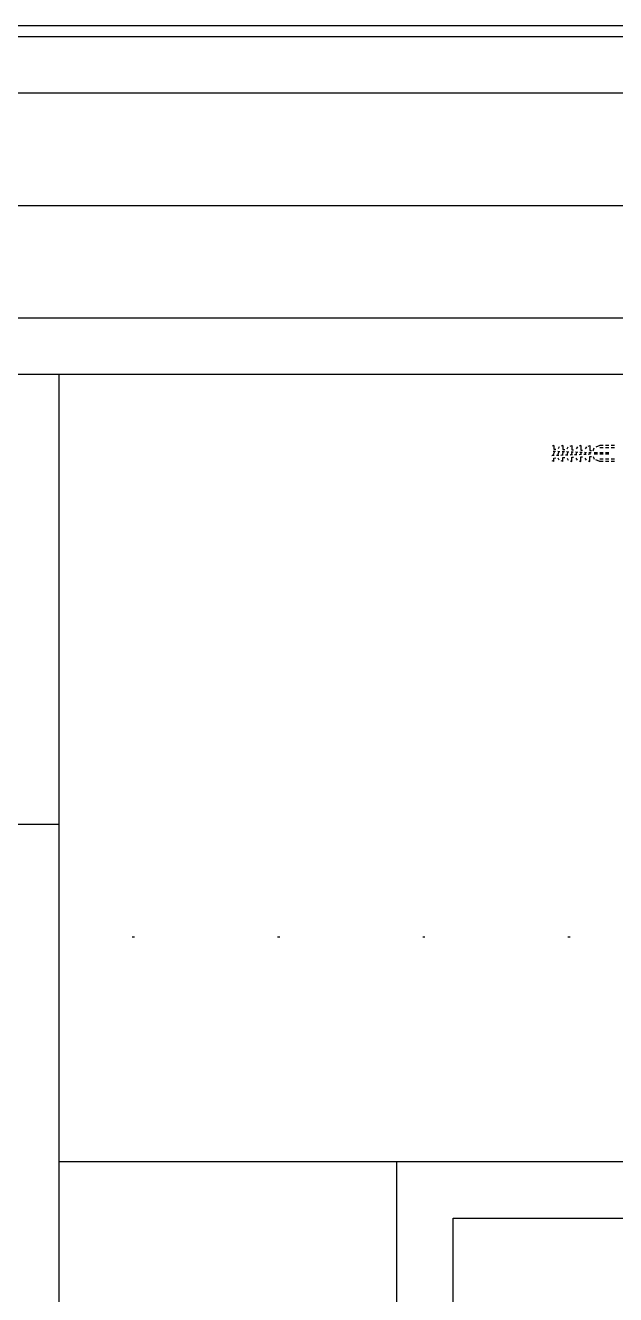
# Model space of a CAD drawing. Header units: inches. Extents: x 21 to 32698, y 13 to 3712.
# Drawn here: x 17855.2 to 17881.4, y 2541.2 to 2597.6 of the extents above; entities that cross this region are included whole.
import ezdxf

# ---------------------------------------------------------------- set-up
doc = ezdxf.new("R2010")
doc.units = ezdxf.units.IN
doc.header["$MEASUREMENT"] = 0
doc.linetypes.add('DOT', pattern=[6.349999999999998, 0, -6.349999999999998])
for name, color, linetype, lineweight in [('Z_MİM_-KM-BEAM-RAY', 8, 'DOT', 25), ('Z_MİM_-KM-GLAZ', 8, 'Continuous', 25), ('Z_MİM_-KM-IZO-THERMAL', 8, 'Continuous', 25), ('Z_MİM_-KM-IZO-THERMAL-ROCKWOOL', 8, 'BATTING', 25), ('Z_MİM_-KM-PAINT', 8, 'Continuous', 25), ('Z_MİM_-KM-WALL', 8, 'Continuous', 25), ('Z_MİM_-KM-WALL-PLASTER', 8, 'Continuous', 25), ('Z_MİM_AUDIT_D_040619093244-1', 8, 'Continuous', 25)]:
    doc.layers.add(name, color=color, linetype=linetype, lineweight=lineweight)
doc.linetypes.add('BATTING', pattern='A,0.00254,-2.54,[134,ltypeshp.shx,S=2.54,R=0,X=-2.54,Y=0],-5.08,[134,ltypeshp.shx,S=2.54,R=180,X=2.54,Y=0],-2.54', length=10.16254)

# ---------------------------------------------------------------- blocks, each defined once
blk = doc.blocks.new('-KM_Kiriş İzi-2K')
at = {"layer": 'Z_MİM_-KM-BEAM-RAY'}
for p, q in [((1979.999542236328, 1600.001156330108), (2679.998874664307, 1600.001156330108)), ((1979.999542236328, 1575.001180171966), (2679.998874664307, 1575.001180171966))]:
    blk.add_line(p, q, dxfattribs=at)
blk = doc.blocks.new('*U278')
at = {"layer": 'Z_MİM_AUDIT_D_040619093244-1'}
for points in [[(-18.03127993874841, -3.175045956040759), (-18.10627993874914, -3.200045956040396)], [(-18.03127993874841, -3.175045956040759), (-18.03127993874841, -3.325895956038931)], [(-18.03127993874841, -3.325895956038931), (-17.93736993876519, -3.329875956031156)], [(-17.78127993874841, -3.225045956040031), (-17.8312799387495, -3.312545956039667)], [(-17.63127993874877, -3.175045956040759), (-17.7062799387495, -3.200045956040396)], [(-17.63127993874877, -3.175045956040759), (-17.63127993874877, -3.34284595602365)], [(-17.63127993874877, -3.34284595602365), (-17.54209993876247, -3.346625956028203)], [(-17.43127993874987, -3.312545956039667), (-17.38127993874877, -3.225045956040031)], [(-17.30627993874987, -3.200045956040396), (-17.23127993874914, -3.175045956040759), (-17.23127993874914, -3.359795956032014), (-17.14682493876899, -3.363375956027068)], [(-16.98127993874914, -3.225045956040031), (-17.03127993874841, -3.312545956039667)], [(-16.8312799387495, -3.175045956040759), (-16.90627993874841, -3.200045956040396)], [(-16.8312799387495, -3.175045956040759), (-16.8312799387495, -3.376740956047781)], [(-16.8312799387495, -3.376740956047781), (-16.75155493876627, -3.380120956033334)], [(-16.5812799387495, -3.225045956040031), (-16.63127993874877, -3.312545956039667)], [(-16.50627993874877, -3.200045956040396), (-16.43127993874986, -3.175045956040759), (-16.43127993874986, -3.393690956032497), (-16.35627993874914, -3.3968709560322)], [(-16.28127993874841, -3.400045956039305), (-16.23127993874914, -3.275045956039305)], [(-15.98127993874914, -3.175045956040759), (-16.15774993876584, -3.245635956034658)], [(-15.8312799387495, -3.175045956040759), (-15.98127993874914, -3.175045956040759)], [(-15.8312799387495, -3.275045956039305), (-15.98127993874914, -3.275045956039305)], [(-15.5812799387495, -3.175045956040759), (-15.73127993874914, -3.175045956040759)], [(-15.5812799387495, -3.275045956039305), (-15.73127993874914, -3.275045956039305)], [(-15.3312799387495, -3.175045956040759), (-15.48127993874914, -3.175045956040759)], [(-15.3312799387495, -3.275045956039305), (-15.48127993874914, -3.275045956039305)], [(-18.01190493876311, -3.616915956021313), (-18.11315493875918, -3.620665956030263)], [(-18.03127993874841, -3.875045956039667), (-18.10627993874914, -3.850045956040031)], [(-18.00078993876195, -3.433575956032638), (-18.06252993874841, -3.618790956048526)], [(-17.95139493875831, -3.435395956037593), (-18.05017493875857, -3.431735956037283)], [(-18.03127993874841, -3.724195956039676), (-17.93736993876519, -3.720215956049271)], [(-18.03127993874841, -3.875045956039667), (-18.03127993874841, -3.724195956039676)], [(-17.80940493874914, -3.60941595604889), (-17.91065493876704, -3.613165956034191)], [(-17.80322993876143, -3.440890956038839), (-17.86002993875809, -3.611290956030626)], [(-17.75383493875779, -3.442715956034573), (-17.85261493875805, -3.439055956036082)], [(-17.78127993874841, -3.825045956040396), (-17.8312799387495, -3.737545956040759)], [(-17.60690493875882, -3.601915956029171), (-17.70815493875307, -3.60566595603994)], [(-17.63127993874877, -3.875045956039667), (-17.7062799387495, -3.850045956040031)], [(-17.60566993876091, -3.448210956037638), (-17.65752993876776, -3.603790956034556)], [(-17.55627493875727, -3.450035956033373), (-17.65505493875753, -3.446375956034883)], [(-17.63127993874877, -3.707245956033132), (-17.54209993876247, -3.703465956050405)], [(-17.63127993874877, -3.875045956039667), (-17.63127993874877, -3.707245956033132)], [(-17.40440493876849, -3.59441595603492), (-17.50565493876274, -3.598165956020221)], [(-17.35871493875675, -3.457355956032171), (-17.45749493875701, -3.453695956033681)], [(-17.40810993876039, -3.455525956043841), (-17.45502993875379, -3.596290956038484)], [(-17.43127993874987, -3.737545956040759), (-17.38127993874877, -3.825045956040396)], [(-17.30627993874987, -3.850045956040031), (-17.23127993874914, -3.875045956039667), (-17.23127993874914, -3.690295956024767), (-17.14682493876899, -3.686715956029713)], [(-17.20190493875452, -3.586915956038848), (-17.30315493874877, -3.590665956047798)], [(-17.16115493875622, -3.464675956030971), (-17.25993493875648, -3.461015956030661)], [(-17.21054493876909, -3.46284595604264), (-17.25252993876347, -3.588790956020586)], [(-16.99940493876238, -3.579415956020949), (-17.10065493875845, -3.583165956029898)], [(-16.9635949387557, -3.471995956029769), (-17.06237493875596, -3.468335956029461)], [(-17.01298493876857, -3.470165956041439), (-17.0500299387495, -3.581290956048162)], [(-16.98127993874914, -3.825045956040396), (-17.03127993874841, -3.737545956040759)], [(-16.90627993874841, -3.850045956040031), (-16.8312799387495, -3.875045956039667), (-16.8312799387495, -3.673350956032646), (-16.75155493876627, -3.669970956047093)], [(-16.79668493875032, -3.5719109560341), (-16.89796493876383, -3.575660956019403)], [(-16.76511993874919, -3.479345956046001), (-16.86444493875569, -3.475665956035283)], [(-16.81542493876804, -3.477480956047639), (-16.84752993875918, -3.573795956021041)], [(-16.59440493875809, -3.564420956021406), (-16.69565493875416, -3.568170956030355)], [(-16.56847493875466, -3.486630956034771), (-16.66725493875492, -3.482970956034461)], [(-16.61786493876752, -3.48480095604644), (-16.64502993876704, -3.566295956048617)], [(-16.5812799387495, -3.825045956040396), (-16.63127993874877, -3.737545956040759)], [(-16.50627993874877, -3.850045956040031), (-16.43127993874986, -3.875045956039667), (-16.43127993874986, -3.65640095604793), (-16.35627993874914, -3.653225956039006)], [(-16.39190493876776, -3.556920956048982), (-16.49315493876384, -3.560670956036102)], [(-16.37091493875414, -3.493950956033569), (-16.4696949387544, -3.490290956033261)], [(-16.420304938767, -3.492120956045238), (-16.44252993875307, -3.558795956030718)], [(-16.28127993874841, -3.650045956039305), (-16.23127993874914, -3.775045956039305)], [(-16.0812799387495, -3.500045956039667), (-16.23127993874914, -3.500045956039667)], [(-16.0812799387495, -3.550045956040759), (-16.23127993874914, -3.550045956040759)], [(-15.98127993874914, -3.875045956039667), (-16.15774993876584, -3.804455956045768)], [(-15.8312799387495, -3.500045956039667), (-15.98127993874914, -3.500045956039667)], [(-15.8312799387495, -3.550045956040759), (-15.98127993874914, -3.550045956040759)], [(-15.8312799387495, -3.775045956039305), (-15.98127993874914, -3.775045956039305)], [(-15.8312799387495, -3.875045956039667), (-15.98127993874914, -3.875045956039667)], [(-15.5812799387495, -3.500045956039667), (-15.73127993874914, -3.500045956039667)], [(-15.5812799387495, -3.550045956040759), (-15.73127993874914, -3.550045956040759)], [(-15.5812799387495, -3.775045956039305), (-15.73127993874914, -3.775045956039305)], [(-15.5812799387495, -3.875045956039667), (-15.73127993874914, -3.875045956039667)], [(-15.3312799387495, -3.775045956039305), (-15.48127993874914, -3.775045956039305)], [(-15.3312799387495, -3.875045956039667), (-15.48127993874914, -3.875045956039667)]]:
    blk.add_lwpolyline(points, dxfattribs=at)

msp = doc.modelspace()

# ---------------------------------------------------------------- linework, layer by layer
at = {"layer": 'Z_MİM_-KM-IZO-THERMAL'}
msp.add_lwpolyline([(18844.21428795201, 969.5831087493367), (17329.21380157811, 969.5831087493367), (17329.21380157811, 999.5831087493368), (16654.21327705724, 999.5831087493368), (16654.21327705724, 969.5831009268891), (15319.21404953344, 969.5831009268891), (15319.21404953344, 1624.583169546073), (15029.21424036908, 1624.583169546073), (15029.21481028035, 2594.584265079447), (18844.21428795201, 2594.584265079447)], close=True, dxfattribs=at)
at = {"layer": 'Z_MİM_-KM-IZO-THERMAL-ROCKWOOL', "ltscale": 0.45}
msp.add_lwpolyline([(18839.21428795201, 974.5831087493368), (17334.21380157811, 974.5831087493368), (17334.21380157811, 1004.583108749337), (16649.21327705724, 1004.583108749337), (16649.21327705724, 974.5831009268894), (15324.21404953344, 974.5831009268894), (15324.21404953344, 1629.583169546074), (15034.21424330676, 1629.583169546074), (15034.21480734267, 2589.584265079447), (18839.21428795201, 2589.584265079447)], close=True, dxfattribs=at)
at = {"layer": 'Z_MİM_-KM-PAINT'}
msp.add_lwpolyline([(18847.21428795201, 966.5831087493367), (17326.21380157811, 966.5831087493367), (17326.21380157811, 996.5831087493366), (16657.21327705724, 996.5831087493366), (16657.21327705724, 966.5831009268892), (15316.21404953344, 966.5831009268892), (15316.21404953344, 1621.583169546074), (15026.21423860647, 1621.583169546074), (15026.21481204296, 2597.584265079448), (18847.21428795201, 2597.584265079448)], close=True, dxfattribs=at)
at = {"layer": 'Z_MİM_-KM-WALL'}
for p, q in [((17856.7138015781, 1877.083402004189), (17856.7138015781, 2582.083904746714)), ((18011.71292419774, 2547.083821620888), (17856.7138015781, 2547.083821620888)), ((17871.7138015781, 1862.083402004189), (17871.7138015781, 2547.083821620888))]:
    msp.add_line(p, q, dxfattribs=at)
msp.add_lwpolyline([(18831.71428795201, 982.0831087493367), (17341.71380157811, 982.0831087493367), (17341.71380157811, 1012.083108749337), (16641.71327705724, 1012.083108749337), (16641.71327705724, 982.0831009268891), (15331.71404953344, 982.0831009268891), (15331.71404953344, 1637.083169546073), (15041.7142477133, 1637.083169546073), (15041.71480293615, 2582.084265079447), (18831.71428795201, 2582.084265079447)], close=True, dxfattribs=at)
msp.add_lwpolyline([(17311.71359176976, 2562.083869917302), (17856.7138015781, 2562.083904746714)], dxfattribs=at)
at = {"layer": 'Z_MİM_-KM-WALL-PLASTER'}
for points in [[(18846.71428795201, 967.0831087493366), (17326.71380157811, 967.0831087493366), (17326.71380157811, 997.0831087493367), (16656.71327705724, 997.0831087493367), (16656.71327705724, 967.0831009268892), (15316.71404953343, 967.0831009268892), (15316.71404953343, 1622.083169546074), (15026.71423890024, 1622.083169546074), (15026.71481174919, 2597.084265079447), (18846.71428795201, 2597.084265079447)], [(18834.21428795201, 979.5831087493366), (17339.21380157811, 979.5831087493366), (17339.21380157811, 1009.583108749336), (16644.21327705724, 1009.583108749336), (16644.21327705724, 979.5831009268892), (15329.21404953343, 979.5831009268892), (15329.21404953343, 1634.583169546074), (15039.21424624446, 1634.583169546074), (15039.21480440499, 2584.584265079447), (18834.21428795201, 2584.584265079447)]]:
    msp.add_lwpolyline(points, close=True, dxfattribs=at)
msp.add_lwpolyline([(17284.21421165807, 2582.084265079447), (17284.21421165807, 2089.583123054451), (17339.21380157811, 2089.583123054451), (17339.21380157811, 1859.583402004189), (17874.2138015781, 1859.583402004189), (17874.2138015781, 2544.583821620888), (18019.21339149815, 2544.583821620888), (18019.21339149815, 1859.583402004189), (18831.71428795201, 1859.583402004189)], dxfattribs=at)

# ---------------------------------------------------------------- block references
at = {"layer": 'Z_MİM_-KM-BEAM-RAY'}
msp.add_blockref('-KM_Kiriş İzi-2K', (15331.71404953344, 982.0831087493367), dxfattribs=at)

# ---------------------------------------------------------------- next in the draw order: block references
at = {"layer": 'Z_MİM_-KM-GLAZ', "ltscale": 1.5}
msp.add_blockref('*U278', (17896.71292419769, 2582.083724848142), dxfattribs=at)

doc.saveas('drawing.dxf')
